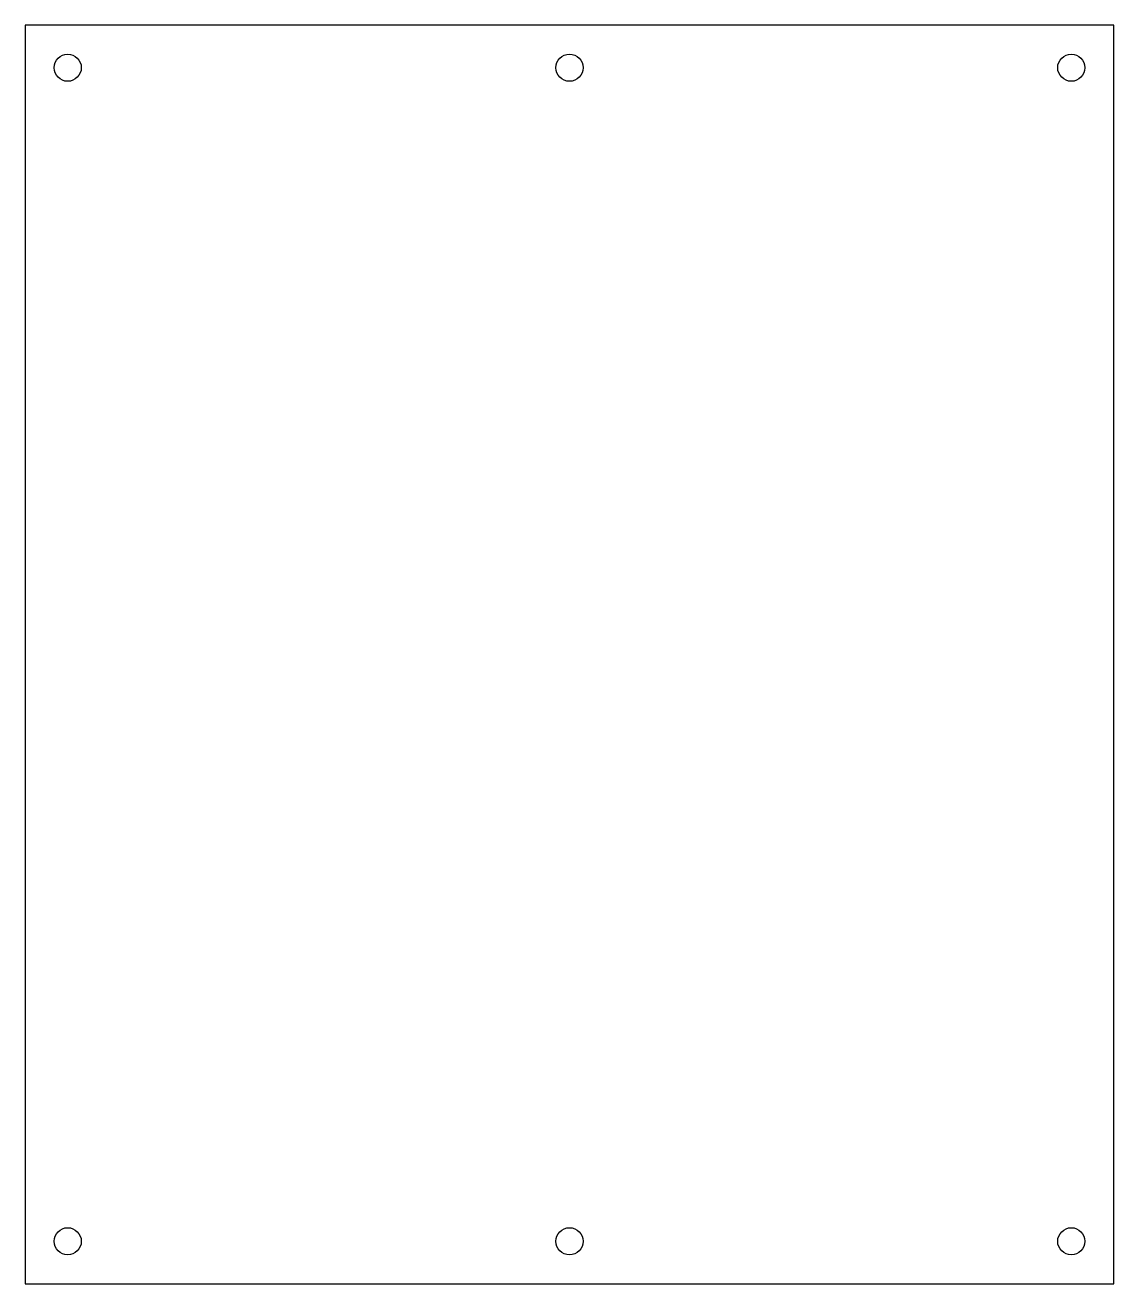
# Model space of a CAD drawing. Header units: millimetres. Extents: x 0 to 128, y 0 to 148.
import ezdxf

# ---------------------------------------------------------------- set-up
doc = ezdxf.new("R2010")
doc.units = ezdxf.units.MM
doc.layers.get('0').update_dxf_attribs({"color": 178, "lineweight": 25, "true_color": 0x000000})

msp = doc.modelspace()

# ---------------------------------------------------------------- linework, layer by layer
at = {"color": 1, "true_color": 0xff0000}
for p, q in [((128, 148), (0, 148)), ((0, 148), (0, 0)), ((128, 0), (128, 148)), ((0, 0), (128, 0))]:
    msp.add_line(p, q, dxfattribs=at)
for centre in [(5, 143), (64, 143), (123, 143), (5, 5), (64, 5), (123, 5)]:
    msp.add_circle(centre, 1.6, dxfattribs=at)

doc.saveas('drawing.dxf')
